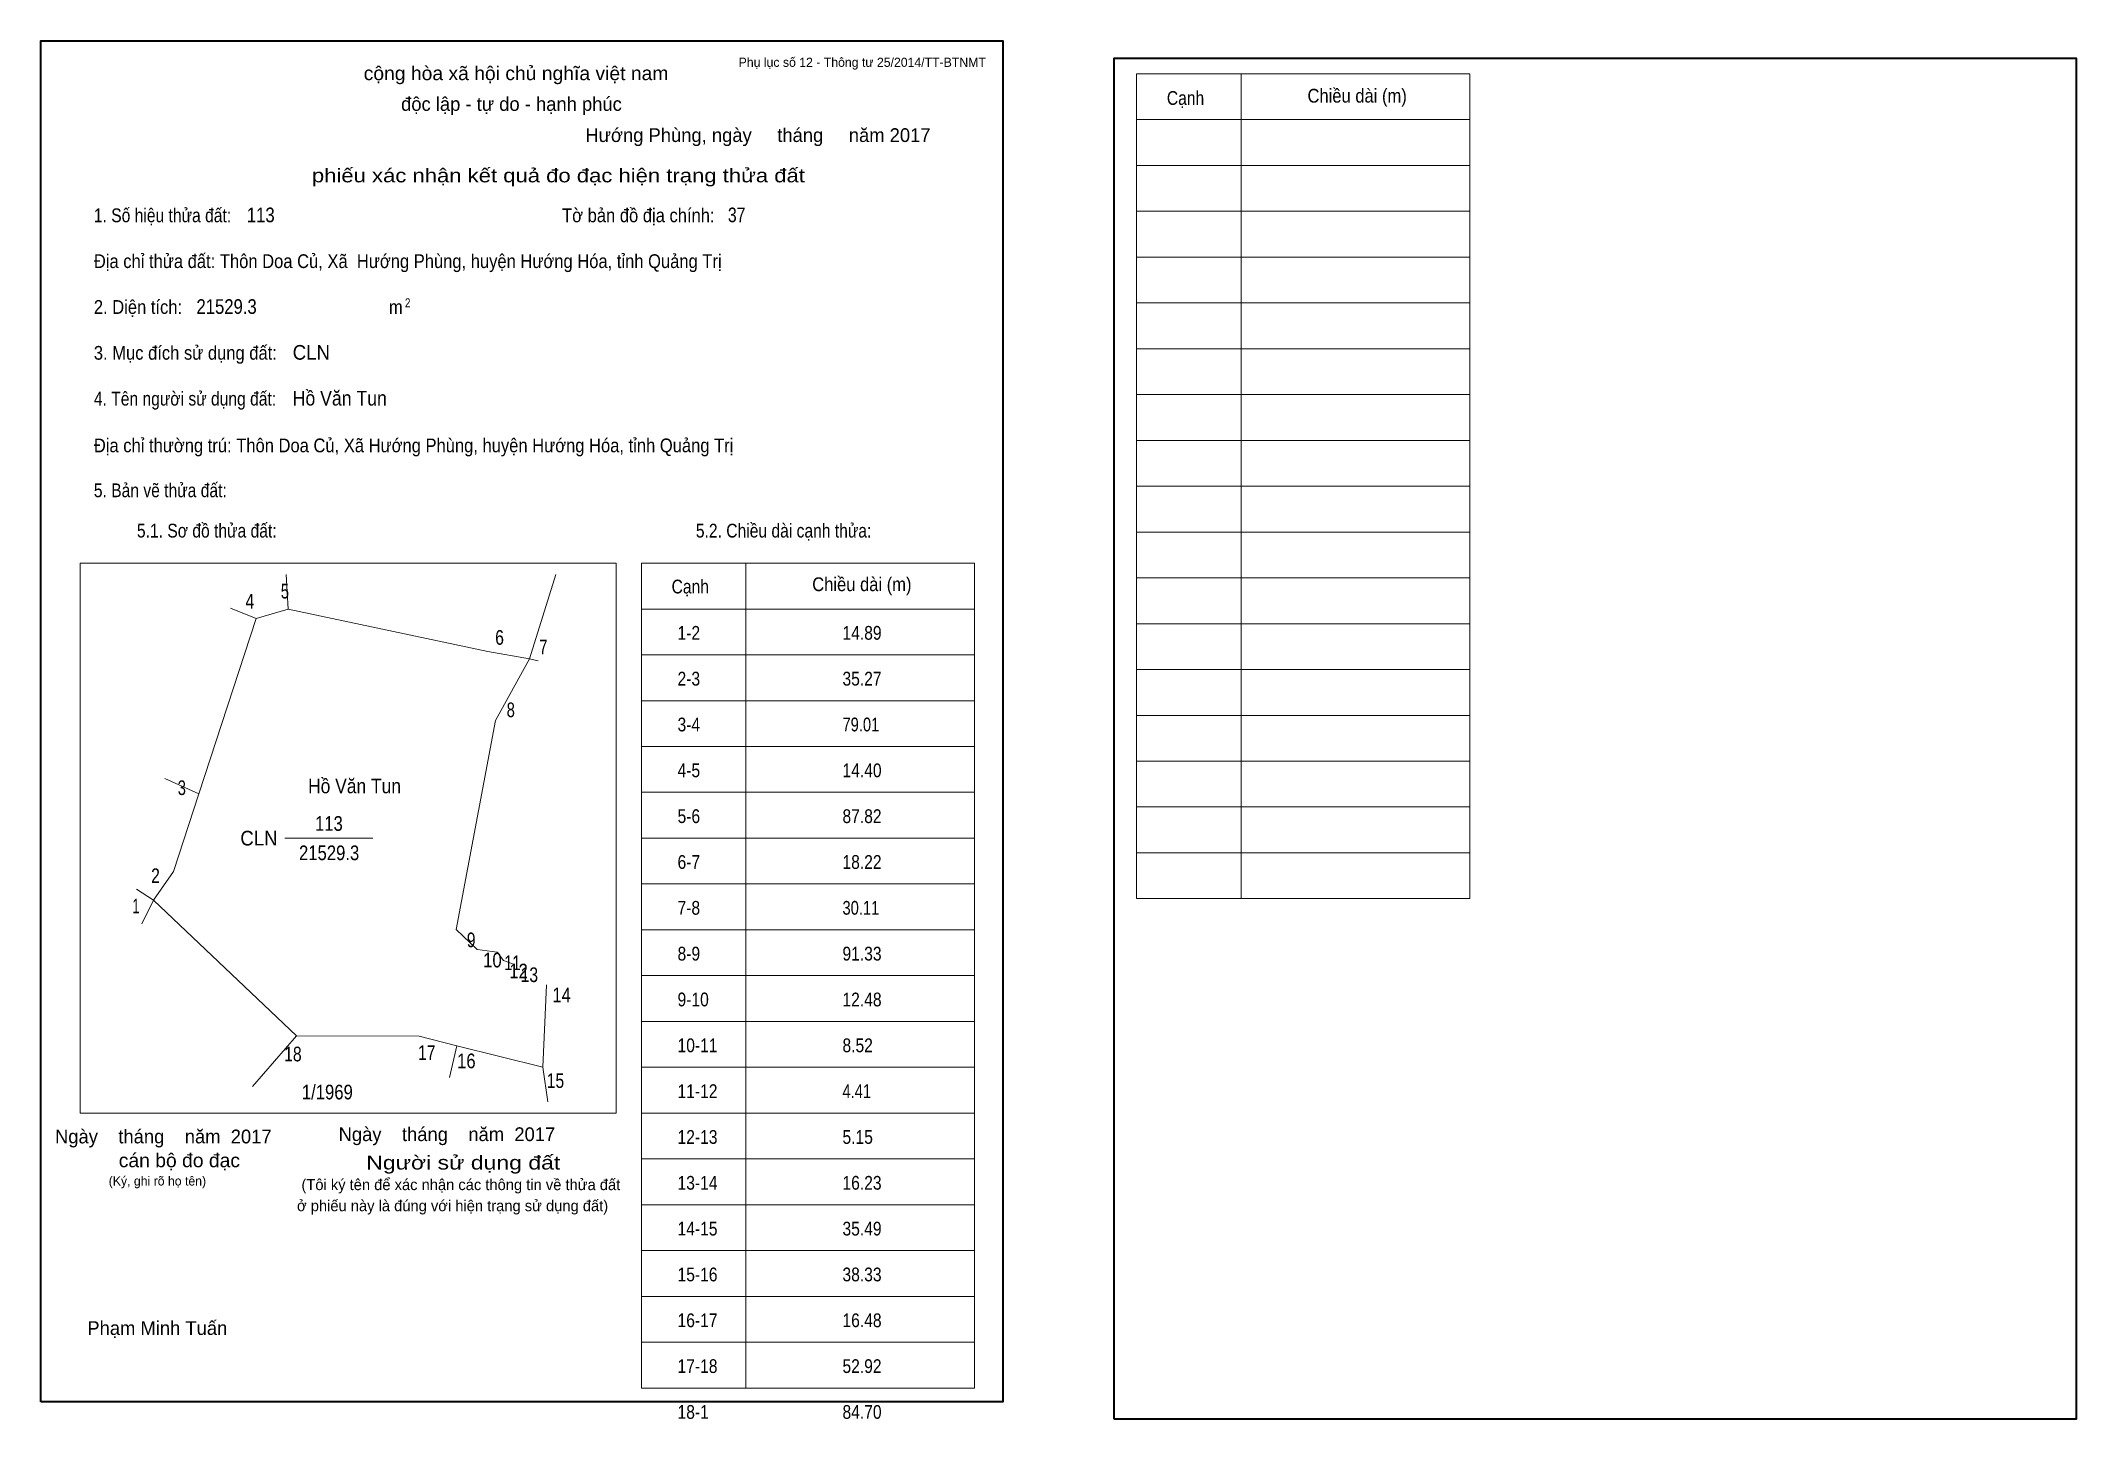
# Model space of a CAD drawing. Header units: centimetres. Extents: x 0 to 44.4, y -0.4 to 29.7.
import ezdxf
from ezdxf.enums import TextEntityAlignment as Align

# ---------------------------------------------------------------- set-up
doc = ezdxf.new("R2010")
doc.units = ezdxf.units.CM
doc.header["$LTSCALE"] = 0.12
for name, color, linetype in [('2', 7, 'Continuous'), ('30', 7, 'Continuous'), ('32', 7, 'Continuous'), ('34', 7, 'Continuous')]:
    doc.layers.add(name, color=color, linetype=linetype)
for name, color, linetype, lineweight in [('33', 7, 'Continuous', 13), ('6', 7, 'Continuous', 13), ('63', 7, 'Continuous', 13)]:
    doc.layers.add(name, color=color, linetype=linetype, lineweight=lineweight)

msp = doc.modelspace()

# ---------------------------------------------------------------- linework, layer by layer
at = {"layer": '33'}
msp.add_line((5.33, 12.3), (7.25, 12.3), dxfattribs=at)
at = {"layer": '6'}
for p, q in [((3.45, 13.27), (4.7, 17.09)), ((10.67, 16.21), (10.86, 16.17)), ((2.71, 13.6), (3.45, 13.27)), ((2.46, 10.95), (2.09, 11.19)), ((2.46, 10.95), (2.21, 10.43)), ((2.46, 10.95), (5.58, 7.99)), ((4.62, 6.88), (5.58, 7.99)), ((5.58, 7.99), (8.26, 7.98)), ((8.92, 7.08), (9.08, 7.77)), ((11.07, 6.55), (10.96, 7.3))]:
    msp.add_line(p, q, dxfattribs=at)
for points in [[(5.36, 18.05), (5.4, 17.3), (4.7, 17.09), (4.14, 17.32)], [(5.4, 17.3), (9.76, 16.37), (10.67, 16.21), (11.24, 18.05)], [(10.67, 16.21), (9.93, 14.87), (9.07, 10.31)], [(2.46, 10.95), (2.9, 11.57), (3.45, 13.27)], [(9.96, 9.81), (9.53, 9.87), (9.07, 10.31)], [(9.96, 9.81), (10.1, 9.63), (10.34, 9.54)], [(11.04, 9.1), (10.96, 7.3), (9.08, 7.77), (8.26, 7.98)]]:
    msp.add_lwpolyline(points, dxfattribs=at)
at = {"layer": '63'}
for p, q in [((23.92, 28.98), (31.19, 28.98)), ((23.92, 10.98), (23.92, 28.98)), ((26.2, 10.98), (26.2, 28.98)), ((31.19, 10.98), (31.19, 28.98)), ((23.92, 27.98), (31.19, 27.98)), ((23.92, 26.98), (31.19, 26.98)), ((23.92, 25.98), (31.19, 25.98)), ((23.92, 24.98), (31.19, 24.98)), ((23.92, 23.98), (31.19, 23.98)), ((23.92, 22.98), (31.19, 22.98)), ((23.92, 21.98), (31.19, 21.98)), ((23.92, 20.98), (31.19, 20.98)), ((23.92, 19.98), (31.19, 19.98)), ((23.92, 18.98), (31.19, 18.98)), ((0.86, 18.3), (12.56, 18.3)), ((0.86, 6.3), (0.86, 18.3)), ((12.56, 6.3), (12.56, 18.3)), ((13.11, 18.3), (20.38, 18.3)), ((13.11, 0.3), (13.11, 18.3)), ((15.39, 0.3), (15.39, 18.3)), ((20.38, 0.3), (20.38, 18.3)), ((23.92, 17.98), (31.19, 17.98)), ((13.11, 17.3), (20.38, 17.3)), ((23.92, 16.98), (31.19, 16.98)), ((13.11, 16.3), (20.38, 16.3)), ((23.92, 15.98), (31.19, 15.98)), ((13.11, 15.3), (20.38, 15.3)), ((23.92, 14.98), (31.19, 14.98)), ((13.11, 14.3), (20.38, 14.3)), ((23.92, 13.98), (31.19, 13.98)), ((13.11, 13.3), (20.38, 13.3)), ((23.92, 12.98), (31.19, 12.98)), ((13.11, 12.3), (20.38, 12.3)), ((23.92, 11.98), (31.19, 11.98)), ((13.11, 11.3), (20.38, 11.3)), ((23.92, 10.98), (31.19, 10.98)), ((13.11, 10.3), (20.38, 10.3)), ((13.11, 9.3), (20.38, 9.3)), ((13.11, 8.3), (20.38, 8.3)), ((13.11, 7.3), (20.38, 7.3)), ((0.86, 6.3), (12.56, 6.3)), ((13.11, 6.3), (20.38, 6.3)), ((13.11, 5.3), (20.38, 5.3)), ((13.11, 4.3), (20.38, 4.3)), ((13.11, 3.3), (20.38, 3.3)), ((13.11, 2.3), (20.38, 2.3)), ((13.11, 1.3), (20.38, 1.3)), ((13.11, 0.3), (20.38, 0.3))]:
    msp.add_line(p, q, dxfattribs=at)
at = {"layer": '63', "lineweight": 35}
for points in [[(0, 0), (0, 29.7), (21, 29.7), (21, 0)], [(23.43, -0.38), (23.43, 29.32), (44.43, 29.32), (44.43, -0.38)]]:
    msp.add_lwpolyline(points, close=True, dxfattribs=at)

# ---------------------------------------------------------------- texts
at = {"layer": '2', "width": 0.9}
msp.add_text('Hồ Văn Tun', height=0.3158, dxfattribs=at).set_placement((6.85, 13.28), align=Align.CENTER)
at = {"layer": '30'}
for s, height, width, p in [('1-2', 0.3, 0.85, (13.9, 16.63)), ('14.89', 0.3, 0.85, (17.5, 16.63)), ('2-3', 0.3, 0.85, (13.9, 15.63)), ('35.27', 0.3, 0.85, (17.5, 15.63)), ('3-4', 0.3, 0.85, (13.9, 14.63)), ('79.01', 0.3, 0.8, (17.5, 14.63)), ('4-5', 0.3, 0.85, (13.9, 13.63)), ('14.40', 0.3, 0.85, (17.5, 13.63)), ('5-6', 0.3, 0.85, (13.9, 12.63)), ('87.82', 0.3, 0.85, (17.5, 12.63)), ('6-7', 0.3, 0.85, (13.9, 11.63)), ('18.22', 0.3, 0.85, (17.5, 11.63)), ('7-8', 0.3, 0.85, (13.9, 10.63)), ('30.11', 0.3, 0.8, (17.5, 10.63)), ('8-9', 0.3, 0.85, (13.9, 9.63)), ('91.33', 0.3, 0.85, (17.5, 9.63)), ('9-10', 0.3, 0.85, (13.9, 8.63)), ('12.48', 0.3, 0.85, (17.5, 8.63)), ('10-11', 0.3, 0.85, (13.9, 7.63)), ('8.52', 0.3, 0.85, (17.5, 7.63)), ('1/1969', 0.32, 0.85, (5.7, 6.6)), ('11-12', 0.3, 0.85, (13.9, 6.63)), ('4.41', 0.3, 0.8, (17.5, 6.63)), ('12-13', 0.3, 0.85, (13.9, 5.63)), ('5.15', 0.3, 0.85, (17.5, 5.63)), ('13-14', 0.3, 0.85, (13.9, 4.63)), ('16.23', 0.3, 0.85, (17.5, 4.63)), ('14-15', 0.3, 0.85, (13.9, 3.63)), ('35.49', 0.3, 0.85, (17.5, 3.63)), ('15-16', 0.3, 0.85, (13.9, 2.63)), ('38.33', 0.3, 0.85, (17.5, 2.63)), ('16-17', 0.3, 0.85, (13.9, 1.63)), ('16.48', 0.3, 0.85, (17.5, 1.63)), ('17-18', 0.3, 0.85, (13.9, 0.63)), ('52.92', 0.3, 0.85, (17.5, 0.63)), ('18-1', 0.3, 0.85, (13.9, -0.37)), ('84.70', 0.3, 0.85, (17.5, -0.37))]:
    msp.add_text(s, height=height, dxfattribs=dict(at, width=width)).set_placement(p)
at = {"layer": '32'}
for s, width, p in [('5', 0.75, (5.33, 17.53)), ('4', 0.8, (4.565, 17.31)), ('6', 0.8, (10.015, 16.52)), ('7', 0.75, (10.97, 16.31)), ('8', 0.75, (10.26, 14.94)), ('3', 0.75, (3.08, 13.24)), ('2', 0.8, (2.505, 11.32)), ('1', 0.65, (2.08, 10.66)), ('9', 0.8, (9.395, 9.92)), ('10', 0.85, (9.86, 9.48)), ('11', 0.75, (10.295, 9.42)), ('12', 0.85, (10.43, 9.24)), ('13', 0.8, (10.665, 9.16)), ('14', 0.85, (11.37, 8.72)), ('18', 0.8, (5.505, 7.43)), ('17', 0.8, (8.425, 7.46)), ('16', 0.85, (9.29, 7.28)), ('15', 0.8, (11.235, 6.85))]:
    msp.add_text(s, height=0.32, dxfattribs=dict(at, width=width)).set_placement(p, align=Align.CENTER)
at = {"layer": '33', "width": 0.95}
msp.add_text('CLN', height=0.32, dxfattribs=at).set_placement((5.17, 12.14), align=Align.RIGHT)
at = {"layer": '33', "width": 0.85}
for s, p in [('113', (6.29, 12.46)), ('21529.3', (6.295, 11.82))]:
    msp.add_text(s, height=0.32, dxfattribs=at).set_placement(p, align=Align.CENTER)
at = {"layer": '34'}
for s, width, p in [('113', 0.85, (4.5, 25.74)), ('37', 0.8, (15, 25.74)), ('21529.3', 0.85, (3.4, 23.74)), ('CLN', 0.95, (5.5, 22.74)), ('Hồ Văn Tun', 0.9, (5.5, 21.74))]:
    msp.add_text(s, height=0.32, dxfattribs=dict(at, width=width)).set_placement(p)
at = {"layer": '63'}
for s, height, p in [('Phụ lục số 12 - Thông tư 25/2014/TT-BTNMT', 0.2, (20.63, 29.13)), ('Ngày    tháng    năm  2017', 0.3, (5.04, 5.64)), ('Ngày    tháng    năm  2017', 0.3, (11.23, 5.69)), ('(Ký, ghi rõ họ tên)', 0.2, (3.61, 4.72))]:
    msp.add_text(s, height=height, dxfattribs=at).set_placement(p, align=Align.RIGHT)
at = {"layer": '63', "width": 1.05}
msp.add_text('cộng hòa xã hội chủ nghĩa việt nam', height=0.3, dxfattribs=at).set_placement((10.375, 28.84), align=Align.CENTER)
at = {"layer": '63'}
for s, height, p in [('độc lập - tự do - hạnh phúc', 0.3, (10.275, 28.17)), ('Hướng Phùng, ngày     tháng     năm 2017', 0.3, (15.655, 27.49)), ('(Tôi ký tên để xác nhận các thông tin về thửa đất ', 0.24, (9.215, 4.62)), ('ở phiếu này là đúng với hiện trạng sử dụng đất)', 0.24, (8.99, 4.16)), ('Phạm Minh Tuấn', 0.3, (2.545, 1.46))]:
    msp.add_text(s, height=height, dxfattribs=at).set_placement(p, align=Align.CENTER)
for s, height, width, p in [('Cạnh', 0.3, 0.85, (24.58, 28.3)), ('Chiều dài (m)', 0.3, 0.9, (27.65, 28.35)), ('1. Số hiệu thửa đất:', 0.3, 0.85, (1.16, 25.74)), ('Tờ bản đồ địa chính:', 0.3, 0.9, (11.38, 25.74)), ('Địa chỉ thửa đất: Thôn Doa Củ, Xã  Hướng Phùng, huyện Hướng Hóa, tỉnh Quảng Trị', 0.3, 0.9, (1.16, 24.74)), ('2. Diện tích:', 0.3, 0.9, (1.16, 23.74)), ('2', 0.2, 0.8, (7.95, 23.88)), ('m', 0.3, 0.9, (7.6, 23.74)), ('3. Mục đích sử dụng đất:', 0.3, 0.9, (1.16, 22.74)), ('4. Tên người sử dụng đất:', 0.3, 0.85, (1.16, 21.74)), ('Địa chỉ thường trú: Thôn Doa Củ, Xã Hướng Phùng, huyện Hướng Hóa, tỉnh Quảng Trị', 0.3, 0.9, (1.16, 20.72)), ('5. Bản vẽ thửa đất:', 0.3, 0.85, (1.16, 19.74)), ('5.1. Sơ đồ thửa đất:', 0.3, 0.85, (2.1, 18.86)), ('5.2. Chiều dài cạnh thửa:', 0.3, 0.85, (14.3, 18.86)), ('Cạnh', 0.3, 0.85, (13.77, 17.64)), ('Chiều dài (m)', 0.3, 0.9, (16.84, 17.69))]:
    msp.add_text(s, height=height, dxfattribs=dict(at, width=width)).set_placement(p)
for s, width, p in [('phiếu xác nhận kết quả đo đạc hiện trạng thửa đất', 1.2, (16.68, 26.61)), ('cán bộ đo đạc', 1.05, (4.35, 5.12)), ('Người sử dụng đất', 1.25, (11.34, 5.07))]:
    msp.add_text(s, height=0.3, dxfattribs=dict(at, width=width)).set_placement(p, align=Align.RIGHT)

doc.saveas('drawing.dxf')
